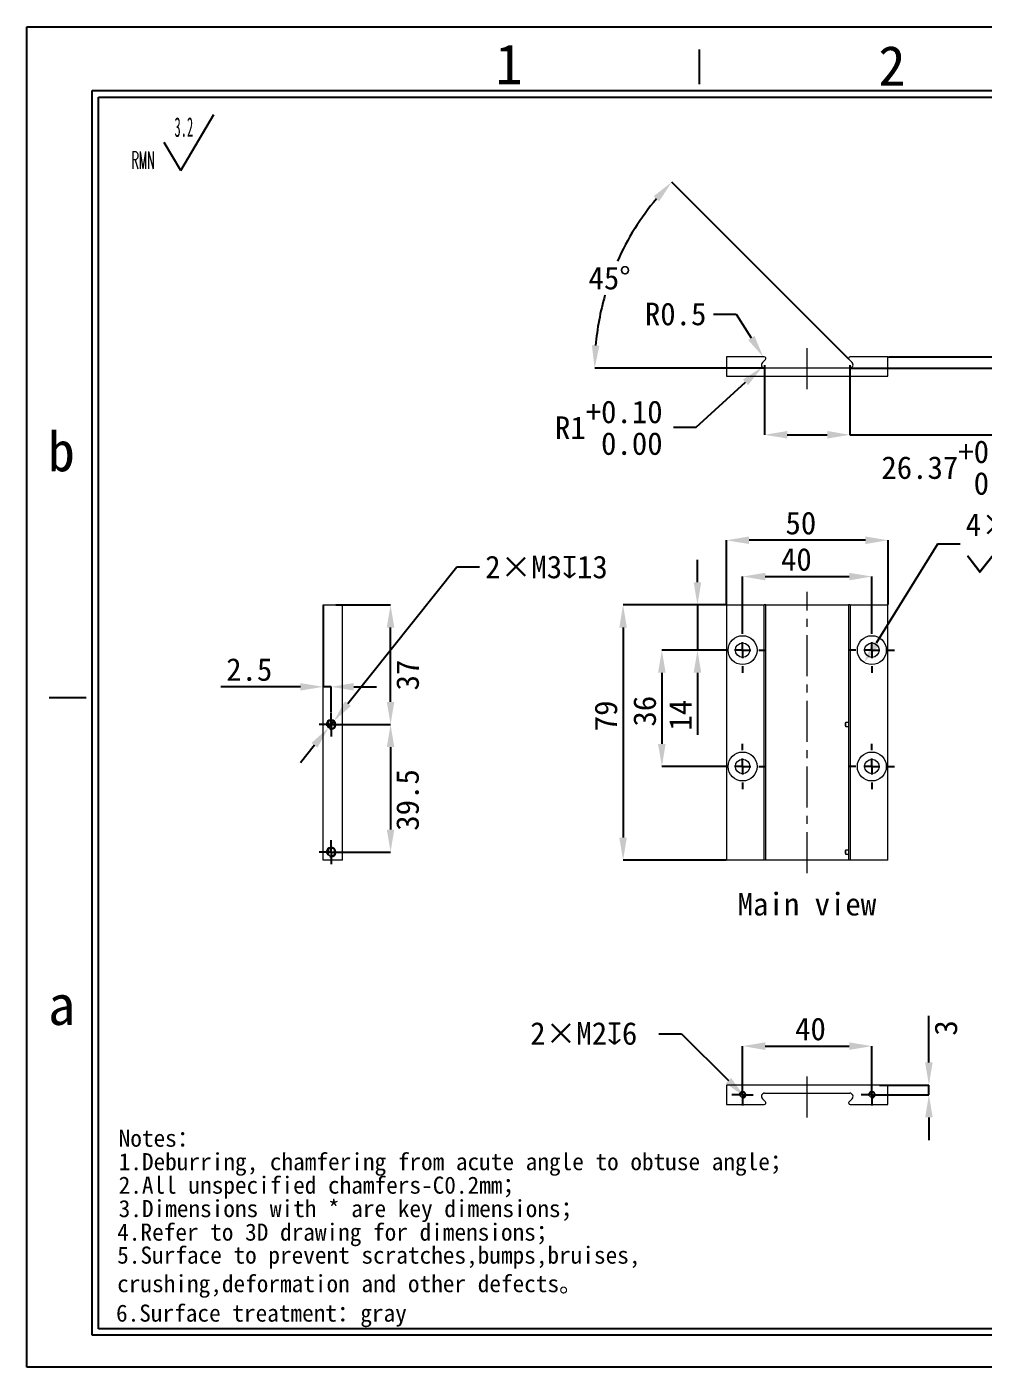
# Model space of a CAD drawing. Header units: millimetres. Extents: x 2 to 295, y 1 to 209.
# Drawn here: x 1.6 to 149.6, y 1.3 to 208.7 of the extents above; entities that cross this region are included whole.
import ezdxf

# ---------------------------------------------------------------- set-up
doc = ezdxf.new("R2010")
doc.units = ezdxf.units.MM
doc.header["$PDSIZE"] = -1
doc.linetypes.add('CENTERX2', pattern=[20.32, 12.7, -2.54, 2.54, -2.54])
doc.layers.add('SLD-0', color=179, linetype='Continuous')
doc.layers.add('蓝色线', color=5, linetype='Continuous', lineweight=15)
doc.styles.add('C', font='simfang.ttf')
doc.styles.add('K', font='simfang.ttf')
doc.styles.add('SLDTEXTSTYLE1', font='TXT', dxfattribs={"width": 0.469, "bigfont": 'bigfont'})
doc.styles.add('SLDTEXTSTYLE2', font='TXT', dxfattribs={"width": 0.469})
doc.dimstyles.new('SLDDIMSTYLE0', dxfattribs={"dimtxt": 3.5, "dimasz": 3.5, "dimexe": 0, "dimexo": 0.0625, "dimgap": 0.875, "dimtad": 2, "dimlfac": 2, "dimrnd": 1e-09, "dimzin": 12, "dimdsep": 46, "dimtxsty": 'SLDTEXTSTYLE2', "dimsah": 1, "dimcen": 0.09, "dimadec": 0, "dimazin": 3, "dimtfac": 1, "dimtofl": 0, "dimtmove": 0, "dimatfit": 3, "dimfxl": 1, "dimfrac": 2, "dimtolj": 1, "dimtzin": 12, "dimarcsym": 0})
doc.dimstyles.new('SLDDIMSTYLE1', dxfattribs={"dimtxt": 3.5, "dimasz": 3.5, "dimexe": 0, "dimexo": 0.0625, "dimgap": 0.875, "dimtad": 0, "dimtih": 1, "dimtoh": 1, "dimlfac": 2, "dimrnd": 1e-09, "dimzin": 12, "dimdsep": 46, "dimtxsty": 'SLDTEXTSTYLE2', "dimsah": 1, "dimcen": 0, "dimadec": 0, "dimazin": 3, "dimtfac": 1, "dimtmove": 0, "dimatfit": 3, "dimfxl": 1, "dimfrac": 2, "dimtolj": 1, "dimtzin": 12, "dimarcsym": 0})
doc.dimstyles.new('SLDDIMSTYLE2', dxfattribs={"dimtxt": 3.5, "dimasz": 3.5, "dimexe": 0, "dimexo": 0.0625, "dimgap": 0.875, "dimtad": 2, "dimlfac": 2, "dimrnd": 1e-09, "dimzin": 12, "dimdsep": 46, "dimtxsty": 'SLDTEXTSTYLE2', "dimsah": 1, "dimcen": 0.09, "dimadec": 0, "dimazin": 3, "dimtfac": 1, "dimtmove": 0, "dimatfit": 0, "dimfxl": 1, "dimfrac": 2, "dimtolj": 1, "dimtzin": 12, "dimarcsym": 0})
doc.dimstyles.new('SLDDIMSTYLE3', dxfattribs={"dimtxt": 3.5, "dimasz": 3.5, "dimexe": 0, "dimexo": 0.0625, "dimgap": 0.875, "dimtad": 0, "dimtih": 1, "dimtoh": 1, "dimlfac": 2, "dimrnd": 1e-09, "dimzin": 12, "dimdsep": 46, "dimtxsty": 'SLDTEXTSTYLE2', "dimsah": 1, "dimcen": 0, "dimadec": 0, "dimazin": 3, "dimtfac": 1, "dimtmove": 0, "dimatfit": 3, "dimfxl": 1, "dimfrac": 2, "dimtolj": 1, "dimtzin": 12, "dimarcsym": 0})
doc.dimstyles.new('SLDDIMSTYLE4', dxfattribs={"dimtxt": 3.5, "dimasz": 3.5, "dimexe": 0, "dimexo": 0.0625, "dimgap": 0.875, "dimtad": 0, "dimtih": 1, "dimtoh": 1, "dimlfac": 2, "dimrnd": 1e-09, "dimzin": 12, "dimdsep": 46, "dimtxsty": 'SLDTEXTSTYLE2', "dimsah": 1, "dimcen": 0, "dimadec": 0, "dimazin": 3, "dimtol": 1, "dimtp": 0.1, "dimtfac": 1, "dimtofl": 0, "dimtmove": 0, "dimatfit": 3, "dimfxl": 1, "dimfrac": 2, "dimtolj": 1, "dimtzin": 0, "dimarcsym": 0})
doc.dimstyles.new('SLDDIMSTYLE5', dxfattribs={"dimtxt": 3.5, "dimasz": 3.5, "dimexe": 0, "dimexo": 0.0625, "dimgap": 0.875, "dimtad": 0, "dimtih": 1, "dimtoh": 1, "dimdec": 4, "dimlfac": 2, "dimzin": 12, "dimdsep": 46, "dimtxsty": 'SLDTEXTSTYLE2', "dimsah": 1, "dimcen": 0.09, "dimadec": 1, "dimazin": 3, "dimtfac": 1, "dimtdec": 1, "dimtofl": 0, "dimtmove": 0, "dimatfit": 3, "dimfxl": 1, "dimfrac": 2, "dimtolj": 1, "dimtzin": 12, "dimarcsym": 0})
doc.dimstyles.new('SLDDIMSTYLE6', dxfattribs={"dimtxt": 3.5, "dimasz": 3.5, "dimexe": 0, "dimexo": 0.0625, "dimgap": 0.875, "dimtad": 0, "dimtih": 1, "dimtoh": 1, "dimlfac": 2, "dimrnd": 1e-09, "dimdsep": 46, "dimtxsty": 'SLDTEXTSTYLE2', "dimsah": 1, "dimcen": 0, "dimadec": 0, "dimazin": 2, "dimtfac": 1, "dimtofl": 0, "dimtmove": 1, "dimatfit": 3, "dimfxl": 1, "dimfrac": 2, "dimtolj": 1, "dimtzin": 12, "dimarcsym": 0})
doc.dimstyles.new('SLDDIMSTYLE7', dxfattribs={"dimtxt": 3.5, "dimasz": 3.5, "dimexe": 0, "dimexo": 0.0625, "dimgap": 0.875, "dimtad": 2, "dimlfac": 2, "dimrnd": 1e-09, "dimzin": 12, "dimdsep": 46, "dimtxsty": 'SLDTEXTSTYLE2', "dimsah": 1, "dimcen": 0.09, "dimadec": 0, "dimazin": 3, "dimtol": 1, "dimtp": 0.05, "dimtfac": 1, "dimtofl": 0, "dimtmove": 0, "dimatfit": 3, "dimfxl": 1, "dimfrac": 2, "dimtolj": 1, "dimarcsym": 0})

# ---------------------------------------------------------------- blocks, each defined once
blk = doc.blocks.new('SW_NOTE_0')
at = {"layer": 'SLD-0', "color": 0, "attachment_point": 1, "style": 'C'}
for s, insert, char_height in [('Notes：', (0.37, 7.6), 2.646), ('1.Deburring, chamfering from acute angle to obtuse angle；', (0.37, 3.97), 2.6458), ('2.All unspecified chamfers-C0.2mm；', (0.37, 0.34), 2.6458), ('3.{\\fSimSun|b0|i0|c134|p2;Dimensions with * are key dimensions}；', (0.37, -3.29), 2.6458), ('4.Refer to 3D drawing for dimensions；', (0.14, -6.93), 2.6458), ('5.Surface to prevent scratches,bumps,bruises,\\Pcrushing,deformation and other defects。', (0.14, -10.49), 2.6458), ('6.Surface treatment：gray', (-0.04, -19.46), 2.6458)]:
    blk.add_mtext(s, dxfattribs=dict(at, insert=insert, char_height=char_height))
blk = doc.blocks.new('SW_NOTE_1')
at = {"layer": 'SLD-0', "color": 0}
for q in [(12.74, 9.16), (5.08, 4.83)]:
    blk.add_line((7.63, 0.49), q, dxfattribs=at)
at = {"layer": 'SLD-0', "color": 0, "attachment_point": 1}
for s, insert, char_height, style in [('3.2', (6.65, 8.73), 3.032, 'SLDTEXTSTYLE2'), ('{\\Ftxt,bigfont|c134;RMN}', (0, 3.41), 2.6458, 'SLDTEXTSTYLE1')]:
    blk.add_mtext(s, dxfattribs=dict(at, insert=insert, char_height=char_height, style=style))
blk = doc.blocks.new('_D')
at = {"layer": 'Defpoints', "color": 0}
for p in [(109.88, 129.23), (109.88, 119.23), (134.88, 119.23)]:
    blk.add_point(p, dxfattribs=at)
at = {"layer": 'SLD-0', "color": 0, "lineweight": -2}
for p, q in [((109.88, 119.3), (109.88, 129.23)), ((131.38, 129.23), (113.38, 129.23)), ((134.88, 119.3), (134.88, 129.23))]:
    blk.add_line(p, q, dxfattribs=at)
at = {"layer": 'SLD-0', "color": 0}
for points in [[(113.38, 129.82), (113.38, 128.65), (109.88, 129.23)], [(131.38, 129.82), (131.38, 128.65), (134.88, 129.23)]]:
    blk.add_solid(points, dxfattribs=at)
at = {"layer": 'SLD-0', "color": 0, "insert": (121.39, 133.65), "char_height": 3.5, "attachment_point": 2, "style": 'K'}
blk.add_mtext('\\A1;50', dxfattribs=at)
blk = doc.blocks.new('_D_1')
at = {"layer": 'Defpoints', "color": 0}
for p in [(133.56, 114.14), (131.2, 110.33)]:
    blk.add_point(p, dxfattribs=at)
at = {"layer": '蓝色线', "color": 0, "lineweight": -2}
for p, q in [((142.53, 128.65), (133.04, 113.3)), ((146.03, 128.65), (142.53, 128.65))]:
    blk.add_line(p, q, dxfattribs=at)
at = {"layer": '蓝色线', "color": 0}
blk.add_solid([(132.54, 113.61), (133.54, 113), (131.2, 110.33)], dxfattribs=at)
at = {"layer": '蓝色线', "color": 0, "insert": (146.9, 133.39), "char_height": 3.5, "attachment_point": 1, "style": 'K'}
blk.add_mtext('\\A1;4×%%c4.5 Through-hole\\P{\\fGDT;w}%%c9.5 X 90°', dxfattribs=at)
blk = doc.blocks.new('_D_2')
at = {"layer": 'Defpoints', "color": 0}
for p in [(132.38, 123.62), (112.38, 115.72), (132.38, 115.72)]:
    blk.add_point(p, dxfattribs=at)
at = {"layer": 'SLD-0', "color": 0, "lineweight": -2}
for p, q in [((112.38, 115.79), (112.38, 123.62)), ((115.88, 123.62), (128.88, 123.62)), ((132.38, 115.79), (132.38, 123.62))]:
    blk.add_line(p, q, dxfattribs=at)
at = {"layer": 'SLD-0', "color": 0}
for points in [[(115.88, 124.2), (115.88, 123.03), (112.38, 123.62)], [(128.88, 124.2), (128.88, 123.03), (132.38, 123.62)]]:
    blk.add_solid(points, dxfattribs=at)
at = {"layer": 'SLD-0', "color": 0, "insert": (120.7, 128.03), "char_height": 3.5, "attachment_point": 2, "style": 'K'}
blk.add_mtext('\\A1;40', dxfattribs=at)
blk = doc.blocks.new('_D_3')
at = {"layer": 'Defpoints', "color": 0}
for p in [(108.89, 112.23), (99.88, 94.23), (108.89, 94.23)]:
    blk.add_point(p, dxfattribs=at)
at = {"layer": 'SLD-0', "color": 0, "lineweight": -2}
for p, q in [((108.83, 112.23), (99.88, 112.23)), ((99.88, 108.73), (99.88, 97.73)), ((108.83, 94.23), (99.88, 94.23))]:
    blk.add_line(p, q, dxfattribs=at)
at = {"layer": 'SLD-0', "color": 0}
for points in [[(99.29, 108.73), (100.46, 108.73), (99.88, 112.23)], [(99.29, 97.73), (100.46, 97.73), (99.88, 94.23)]]:
    blk.add_solid(points, dxfattribs=at)
at = {"layer": 'SLD-0', "color": 0, "insert": (95.46, 102.79), "char_height": 3.5, "attachment_point": 2, "rotation": 90, "style": 'K'}
blk.add_mtext('\\A1;36', dxfattribs=at)
blk = doc.blocks.new('_D_4')
at = {"layer": 'Defpoints', "color": 0}
for p in [(105.39, 119.23), (109.88, 119.23), (108.89, 112.23)]:
    blk.add_point(p, dxfattribs=at)
at = {"layer": 'SLD-0', "color": 0, "lineweight": -2}
for p, q in [((105.39, 122.73), (105.39, 126.23)), ((109.82, 119.23), (105.39, 119.23)), ((105.39, 119.23), (105.39, 112.23)), ((108.83, 112.23), (105.39, 112.23)), ((105.39, 108.73), (105.39, 99.12))]:
    blk.add_line(p, q, dxfattribs=at)
at = {"layer": 'SLD-0', "color": 0}
for points in [[(104.8, 122.73), (105.97, 122.73), (105.39, 119.23)], [(104.8, 108.73), (105.97, 108.73), (105.39, 112.23)]]:
    blk.add_solid(points, dxfattribs=at)
at = {"layer": 'SLD-0', "color": 0, "insert": (101.01, 102.18), "char_height": 3.5, "attachment_point": 2, "rotation": 90, "style": 'K'}
blk.add_mtext('\\A1;14', dxfattribs=at)
blk = doc.blocks.new('_D_5')
at = {"layer": 'Defpoints', "color": 0}
for p in [(109.88, 119.23), (93.88, 79.73), (109.88, 79.73)]:
    blk.add_point(p, dxfattribs=at)
at = {"layer": 'SLD-0', "color": 0, "lineweight": -2}
for p, q in [((109.82, 119.23), (93.88, 119.23)), ((93.88, 115.73), (93.88, 83.23)), ((109.82, 79.73), (93.88, 79.73))]:
    blk.add_line(p, q, dxfattribs=at)
at = {"layer": 'SLD-0', "color": 0}
for points in [[(93.29, 115.73), (94.46, 115.73), (93.88, 119.23)], [(93.29, 83.23), (94.46, 83.23), (93.88, 79.73)]]:
    blk.add_solid(points, dxfattribs=at)
at = {"layer": 'SLD-0', "color": 0, "insert": (89.46, 102.06), "char_height": 3.5, "attachment_point": 2, "rotation": 90, "style": 'K'}
blk.add_mtext('\\A1;79', dxfattribs=at)
blk = doc.blocks.new('SW_CENTERMARKSYMBOL_0')
at = {"layer": 'SLD-0', "color": 0}
for p, q in [((0, 2.5), (0, 3.49)), ((-2.5, 0), (-3.49, 0)), ((0, 0), (-1.25, 0)), ((0, 0), (0, 1.25)), ((0, 0), (0, -1.25)), ((0, 0), (1.25, 0)), ((2.5, 0), (3.49, 0)), ((0, -2.5), (0, -3.49))]:
    blk.add_line(p, q, dxfattribs=at)
blk = doc.blocks.new('SW_CENTERMARKSYMBOL_1')
at = {"layer": 'SLD-0', "color": 0}
for p, q in [((0, 2.5), (0, 3.49)), ((-2.5, 0), (-3.49, 0)), ((0, 0), (-1.25, 0)), ((0, 0), (0, 1.25)), ((0, 0), (0, -1.25)), ((0, 0), (1.25, 0)), ((2.5, 0), (3.49, 0)), ((0, -2.5), (0, -3.49))]:
    blk.add_line(p, q, dxfattribs=at)
blk = doc.blocks.new('SW_CENTERMARKSYMBOL_2')
at = {"layer": 'SLD-0', "color": 0}
for p, q in [((0, 2.5), (0, 3.49)), ((-2.5, 0), (-3.49, 0)), ((0, 0), (-1.25, 0)), ((0, 0), (0, 1.25)), ((0, 0), (0, -1.25)), ((0, 0), (1.25, 0)), ((2.5, 0), (3.49, 0)), ((0, -2.5), (0, -3.49))]:
    blk.add_line(p, q, dxfattribs=at)
blk = doc.blocks.new('SW_CENTERMARKSYMBOL_3')
at = {"layer": 'SLD-0', "color": 0}
for p, q in [((0, 2.5), (0, 3.49)), ((-2.5, 0), (-3.49, 0)), ((0, 0), (-1.25, 0)), ((0, 0), (0, 1.25)), ((0, 0), (0, -1.25)), ((0, 0), (1.25, 0)), ((2.5, 0), (3.49, 0)), ((0, -2.5), (0, -3.49))]:
    blk.add_line(p, q, dxfattribs=at)
blk = doc.blocks.new('_D_7')
at = {"layer": 'Defpoints', "color": 0}
for p in [(112.09, 43.72), (112.66, 43.16)]:
    blk.add_point(p, dxfattribs=at)
at = {"layer": 'SLD-0', "color": 0, "lineweight": -2}
for p, q in [((99.41, 52.89), (102.91, 52.89)), ((102.91, 52.89), (110.18, 45.63))]:
    blk.add_line(p, q, dxfattribs=at)
at = {"layer": 'SLD-0', "color": 0}
blk.add_solid([(110.6, 46.04), (109.77, 45.22), (112.66, 43.16)], dxfattribs=at)
at = {"layer": 'SLD-0', "color": 0, "insert": (79.5, 54.68), "char_height": 3.5, "attachment_point": 1, "style": 'K'}
blk.add_mtext('\\A1;2×M2{\\fGDT;x}6', dxfattribs=at)
blk = doc.blocks.new('_D_8')
at = {"layer": 'Defpoints', "color": 0}
for p in [(132.38, 50.97), (112.38, 45.09), (132.38, 45.09)]:
    blk.add_point(p, dxfattribs=at)
at = {"layer": 'SLD-0', "color": 0, "lineweight": -2}
for p, q in [((112.38, 45.15), (112.38, 50.97)), ((115.88, 50.97), (128.88, 50.97)), ((132.38, 45.15), (132.38, 50.97))]:
    blk.add_line(p, q, dxfattribs=at)
at = {"layer": 'SLD-0', "color": 0}
for points in [[(115.88, 51.55), (115.88, 50.38), (112.38, 50.97)], [(128.88, 51.55), (128.88, 50.38), (132.38, 50.97)]]:
    blk.add_solid(points, dxfattribs=at)
at = {"layer": 'SLD-0', "color": 0, "insert": (122.88, 55.38), "char_height": 3.5, "attachment_point": 2, "style": 'K'}
blk.add_mtext('\\A1;40', dxfattribs=at)
blk = doc.blocks.new('_D_9')
at = {"layer": 'Defpoints', "color": 0}
for p in [(133.5, 44.94), (141.21, 44.94), (134.03, 43.44)]:
    blk.add_point(p, dxfattribs=at)
at = {"layer": 'SLD-0', "color": 0, "lineweight": -2}
for p, q in [((141.21, 48.44), (141.21, 55.63)), ((133.57, 44.94), (141.21, 44.94)), ((141.21, 43.44), (141.21, 44.94)), ((134.09, 43.44), (141.21, 43.44)), ((141.21, 39.94), (141.21, 36.44))]:
    blk.add_line(p, q, dxfattribs=at)
at = {"layer": 'SLD-0', "color": 0}
for points in [[(140.63, 48.44), (141.79, 48.44), (141.21, 44.94)], [(140.63, 39.94), (141.79, 39.94), (141.21, 43.44)]]:
    blk.add_solid(points, dxfattribs=at)
at = {"layer": 'SLD-0', "color": 0, "insert": (142.08, 53.78), "char_height": 3.5, "attachment_point": 2, "rotation": 90, "style": 'K'}
blk.add_mtext('\\A1;3', dxfattribs=at)
blk = doc.blocks.new('SW_CENTERMARKSYMBOL_4')
at = {"layer": 'SLD-0', "color": 0}
for p, q in [((-1.25, 0), (-1.65, 0)), ((0, 0), (-1.25, 0)), ((0, 1.25), (0, 1.65)), ((0, 0), (0, 1.25)), ((0, 0), (0, -1.25)), ((0, 0), (1.25, 0)), ((1.25, 0), (1.65, 0)), ((0, -1.25), (0, -1.65))]:
    blk.add_line(p, q, dxfattribs=at)
blk = doc.blocks.new('SW_CENTERMARKSYMBOL_5')
at = {"layer": 'SLD-0', "color": 0}
for p, q in [((-1.25, 0), (-1.65, 0)), ((0, 0), (-1.25, 0)), ((0, 1.25), (0, 1.65)), ((0, 0), (0, 1.25)), ((0, 0), (0, -1.25)), ((0, 0), (1.25, 0)), ((1.25, 0), (1.65, 0)), ((0, -1.25), (0, -1.65))]:
    blk.add_line(p, q, dxfattribs=at)
blk = doc.blocks.new('_D_10')
at = {"layer": 'Defpoints', "color": 0}
for p in [(48.31, 100.24), (49.09, 101.22)]:
    blk.add_point(p, dxfattribs=at)
at = {"layer": 'SLD-0', "color": 0, "lineweight": -2}
for p, q in [((68.16, 125.06), (51.27, 103.95)), ((71.66, 125.06), (68.16, 125.06)), ((48.31, 100.24), (49.09, 101.22)), ((46.12, 97.51), (43.93, 94.78))]:
    blk.add_line(p, q, dxfattribs=at)
at = {"layer": 'SLD-0', "color": 0}
for points in [[(50.82, 104.32), (51.73, 103.59), (49.09, 101.22)], [(45.66, 97.88), (46.58, 97.15), (48.31, 100.24)]]:
    blk.add_solid(points, dxfattribs=at)
at = {"layer": 'SLD-0', "color": 0, "insert": (72.54, 126.85), "char_height": 3.5, "attachment_point": 1, "style": 'K'}
blk.add_mtext('\\A1;2×M3{\\fGDT;x}13', dxfattribs=at)
blk = doc.blocks.new('_D_11')
at = {"layer": 'Defpoints', "color": 0}
for p in [(49.35, 119.23), (57.89, 119.23), (50.57, 100.73)]:
    blk.add_point(p, dxfattribs=at)
at = {"layer": 'SLD-0', "color": 0, "lineweight": -2}
for p, q in [((49.41, 119.23), (57.89, 119.23)), ((57.89, 104.23), (57.89, 115.73)), ((50.63, 100.73), (57.89, 100.73))]:
    blk.add_line(p, q, dxfattribs=at)
at = {"layer": 'SLD-0', "color": 0}
for points in [[(57.31, 115.73), (58.47, 115.73), (57.89, 119.23)], [(57.31, 104.23), (58.47, 104.23), (57.89, 100.73)]]:
    blk.add_solid(points, dxfattribs=at)
at = {"layer": 'SLD-0', "color": 0, "insert": (58.77, 108.38), "char_height": 3.5, "attachment_point": 2, "rotation": 90, "style": 'K'}
blk.add_mtext('\\A1;37', dxfattribs=at)
blk = doc.blocks.new('_D_12')
at = {"layer": 'Defpoints', "color": 0}
for p in [(47.45, 119.23), (47.45, 106.56), (48.7, 102.61)]:
    blk.add_point(p, dxfattribs=at)
at = {"layer": 'SLD-0', "color": 0, "lineweight": -2}
for p, q in [((47.45, 119.17), (47.45, 106.56)), ((43.95, 106.56), (31.6, 106.56)), ((48.7, 106.56), (47.45, 106.56)), ((48.7, 102.67), (48.7, 106.56)), ((52.2, 106.56), (55.7, 106.56))]:
    blk.add_line(p, q, dxfattribs=at)
at = {"layer": 'SLD-0', "color": 0}
for points in [[(43.95, 107.14), (43.95, 105.98), (47.45, 106.56)], [(52.2, 107.14), (52.2, 105.98), (48.7, 106.56)]]:
    blk.add_solid(points, dxfattribs=at)
at = {"layer": 'SLD-0', "color": 0, "insert": (36.02, 110.99), "char_height": 3.5, "attachment_point": 2, "style": 'K'}
blk.add_mtext('\\A1;2.5', dxfattribs=at)
blk = doc.blocks.new('_D_13')
at = {"layer": 'Defpoints', "color": 0}
for p in [(50.57, 100.73), (50.57, 80.98), (57.89, 80.98)]:
    blk.add_point(p, dxfattribs=at)
at = {"layer": 'SLD-0', "color": 0, "lineweight": -2}
for p, q in [((50.63, 100.73), (57.89, 100.73)), ((57.89, 97.23), (57.89, 84.48)), ((50.63, 80.98), (57.89, 80.98))]:
    blk.add_line(p, q, dxfattribs=at)
at = {"layer": 'SLD-0', "color": 0}
for points in [[(57.31, 97.23), (58.47, 97.23), (57.89, 100.73)], [(57.31, 84.48), (58.47, 84.48), (57.89, 80.98)]]:
    blk.add_solid(points, dxfattribs=at)
at = {"layer": 'SLD-0', "color": 0, "insert": (58.76, 89.05), "char_height": 3.5, "attachment_point": 2, "rotation": 90, "style": 'K'}
blk.add_mtext('\\A1;39.5', dxfattribs=at)
blk = doc.blocks.new('SW_CENTERMARKSYMBOL_6')
at = {"layer": 'SLD-0', "color": 0}
for p, q in [((-1.25, 0), (-1.875, 0)), ((0, 0), (-1.25, 0)), ((0, 1.25), (0, 1.875)), ((0, 0), (0, 1.25)), ((0, 0), (0, -1.25)), ((0, 0), (1.25, 0)), ((1.25, 0), (1.875, 0)), ((0, -1.25), (0, -1.875))]:
    blk.add_line(p, q, dxfattribs=at)
blk = doc.blocks.new('SW_CENTERMARKSYMBOL_7')
at = {"layer": 'SLD-0', "color": 0}
for p, q in [((-1.25, 0), (-1.875, 0)), ((0, 0), (-1.25, 0)), ((0, 1.25), (0, 1.875)), ((0, 0), (0, 1.25)), ((0, 0), (0, -1.25)), ((0, 0), (1.25, 0)), ((1.25, 0), (1.875, 0)), ((0, -1.25), (0, -1.875))]:
    blk.add_line(p, q, dxfattribs=at)
blk = doc.blocks.new('_D_14')
at = {"layer": 'Defpoints', "color": 0}
for p in [(115.42, 156.03), (115.78, 156.36)]:
    blk.add_point(p, dxfattribs=at)
at = {"layer": '蓝色线', "color": 0, "lineweight": -2}
for p, q in [((105.2, 146.74), (112.83, 153.67)), ((101.7, 146.74), (105.2, 146.74))]:
    blk.add_line(p, q, dxfattribs=at)
at = {"layer": '蓝色线', "color": 0}
blk.add_solid([(112.43, 154.1), (113.22, 153.24), (115.42, 156.03)], dxfattribs=at)
at = {"layer": '蓝色线', "color": 0, "insert": (83.33, 150.85), "char_height": 3.5, "attachment_point": 1, "style": 'K'}
blk.add_mtext('\\A1;R1\\S+0.10^  0.00;', dxfattribs=at)
blk = doc.blocks.new('_D_15')
at = {"layer": 'Defpoints', "color": 0}
for p in [(94.93, 176.21), (115.78, 155.86), (128.85, 157.19), (128.97, 155.86), (129.32, 156.72)]:
    blk.add_point(p, dxfattribs=at)
at = {"layer": 'SLD-0', "color": 0, "lineweight": -2}
for p, q in [((128.81, 157.23), (101.4, 184.64)), ((115.72, 155.86), (89.48, 155.86))]:
    blk.add_line(p, q, dxfattribs=at)
for start, end in [(139.929, 155.9866), (163.9209, 175.071)]:
    blk.add_arc((130.18, 155.86), 40.7, start, end, dxfattribs=at)
at = {"layer": 'SLD-0', "color": 0}
for points in [[(98.6, 182.46), (99.46, 181.67), (101.4, 184.64)], [(90.21, 159.34), (89.05, 159.39), (89.48, 155.86)]]:
    blk.add_solid(points, dxfattribs=at)
at = {"layer": 'SLD-0', "color": 0, "insert": (88.53, 171.55), "char_height": 3.5, "attachment_point": 1, "style": 'K'}
blk.add_mtext('\\A1;45°', dxfattribs=at)
blk = doc.blocks.new('_D_16')
at = {"layer": 'Defpoints', "color": 0}
for p in [(115.59, 157.58), (115.72, 157.36)]:
    blk.add_point(p, dxfattribs=at)
at = {"layer": '蓝色线', "color": 0, "lineweight": -2}
for p, q in [((107.88, 164.22), (111.38, 164.22)), ((111.38, 164.22), (113.72, 160.53))]:
    blk.add_line(p, q, dxfattribs=at)
at = {"layer": '蓝色线', "color": 0}
blk.add_solid([(114.21, 160.84), (113.23, 160.22), (115.59, 157.58)], dxfattribs=at)
at = {"layer": '蓝色线', "color": 0, "insert": (97.25, 166), "char_height": 3.5, "attachment_point": 1, "style": 'K'}
blk.add_mtext('\\A1;R0.5', dxfattribs=at)
blk = doc.blocks.new('_D_17')
at = {"layer": 'Defpoints', "color": 0}
for p in [(134.88, 157.61), (153.92, 157.61), (128.97, 155.86)]:
    blk.add_point(p, dxfattribs=at)
at = {"layer": 'SLD-0', "color": 0, "lineweight": -2}
for p, q in [((153.92, 161.11), (153.92, 173.42)), ((134.94, 157.61), (153.92, 157.61)), ((153.92, 155.86), (153.92, 157.61)), ((129.03, 155.86), (153.92, 155.86)), ((153.92, 152.36), (153.92, 148.86))]:
    blk.add_line(p, q, dxfattribs=at)
at = {"layer": 'SLD-0', "color": 0}
for points in [[(153.34, 161.11), (154.5, 161.11), (153.92, 157.61)], [(153.34, 152.36), (154.5, 152.36), (153.92, 155.86)]]:
    blk.add_solid(points, dxfattribs=at)
at = {"layer": 'SLD-0', "color": 0, "insert": (154.8, 169.02), "char_height": 3.5, "attachment_point": 2, "rotation": 90, "style": 'K'}
blk.add_mtext('\\A1;3.5', dxfattribs=at)
blk = doc.blocks.new('_D_18')
at = {"layer": 'Defpoints', "color": 0}
for p in [(115.78, 156.36), (128.97, 156.36), (128.97, 145.55)]:
    blk.add_point(p, dxfattribs=at)
at = {"layer": '蓝色线', "color": 0, "lineweight": -2}
for p, q in [((115.78, 156.3), (115.78, 145.55)), ((128.97, 156.3), (128.97, 145.55)), ((119.28, 145.55), (125.47, 145.55)), ((128.97, 145.55), (159.04, 145.55))]:
    blk.add_line(p, q, dxfattribs=at)
at = {"layer": '蓝色线', "color": 0}
for points in [[(119.28, 146.14), (119.28, 144.97), (115.78, 145.55)], [(125.47, 146.14), (125.47, 144.97), (128.97, 145.55)]]:
    blk.add_solid(points, dxfattribs=at)
at = {"layer": '蓝色线', "color": 0, "insert": (145.76, 144.68), "char_height": 3.5, "attachment_point": 2, "style": 'K'}
blk.add_mtext('\\A1;26.37\\S+0.05^  0;', dxfattribs=at)

msp = doc.modelspace()

# ---------------------------------------------------------------- linework, layer by layer
at = {"color": 7, "linetype": 'Continuous', "lineweight": 15}
for p, q in [((109.877807, 157.614788), (109.877807, 154.614788)), ((115.724254, 157.614788), (109.877807, 157.614788)), ((134.877808, 157.614788), (129.031361, 157.614788)), ((134.877808, 154.614788), (134.877808, 157.614788)), ((115.431361, 156.718341), (115.901031, 157.188011)), ((128.970701, 155.864788), (115.784914, 155.864788)), ((128.854584, 157.188011), (129.324254, 156.718341)), ((109.877807, 154.614788), (134.877808, 154.614788)), ((47.447055, 119.23257), (50.447055, 119.23257)), ((47.447055, 79.73257), (47.447055, 119.23257)), ((50.447055, 79.73257), (50.447055, 119.23257)), ((109.877807, 119.23257), (109.877807, 79.73257)), ((109.877807, 119.23257), (115.724254, 119.23257)), ((115.724254, 79.73257), (115.724254, 119.23257)), ((115.974254, 119.23257), (115.724254, 119.23257)), ((115.974254, 79.73257), (115.974254, 119.23257)), ((115.974254, 119.23257), (128.781361, 119.23257)), ((128.781361, 119.23257), (128.781361, 79.73257)), ((129.031361, 119.23257), (128.781361, 119.23257)), ((129.031361, 119.23257), (129.031361, 79.73257)), ((129.031361, 119.23257), (134.877808, 119.23257)), ((134.877808, 79.73257), (134.877808, 119.23257)), ((128.377808, 101.107569), (128.781361, 101.107569)), ((128.377808, 100.357569), (128.377808, 101.107569)), ((128.781361, 100.357569), (128.377808, 100.357569)), ((128.377808, 81.357569), (128.781361, 81.357569)), ((128.377808, 80.60757), (128.377808, 81.357569)), ((50.447055, 79.73257), (47.447055, 79.73257)), ((115.724254, 79.73257), (109.877807, 79.73257)), ((115.974254, 79.73257), (115.724254, 79.73257)), ((128.781361, 79.73257), (115.974254, 79.73257)), ((128.781361, 80.60757), (128.377808, 80.60757)), ((129.031361, 79.73257), (128.781361, 79.73257)), ((134.877808, 79.73257), (129.031361, 79.73257)), ((109.877807, 44.937843), (109.877807, 41.937843)), ((134.877808, 44.937843), (109.877807, 44.937843)), ((115.784914, 43.687843), (128.970701, 43.687843)), ((134.877808, 41.937843), (134.877808, 44.937843)), ((109.877807, 41.937843), (115.724254, 41.937843)), ((115.901031, 42.364619), (115.431361, 42.834289)), ((129.324254, 42.834289), (128.854584, 42.364619)), ((129.031361, 41.937843), (134.877808, 41.937843))]:
    msp.add_line(p, q, dxfattribs=at)
at = {"color": 1, "linetype": 'Continuous', "lineweight": 15}
for p, q in [((48.343502, 100.217181), (48.343502, 101.247957)), ((48.343502, 80.46718), (48.343502, 81.497957))]:
    msp.add_line(p, q, dxfattribs=at)
at = {"color": 7, "linetype": 'Continuous', "lineweight": 15}
for centre, radius in [((112.377807, 112.232569), 2.24), ((132.377807, 112.232569), 2.24), ((112.377807, 112.232569), 1.125), ((132.377807, 112.232569), 1.125), ((48.697055, 100.732569), 0.625), ((112.377807, 94.232569), 2.24), ((132.377807, 94.232569), 2.24), ((112.377807, 94.232569), 1.125), ((132.377807, 94.232569), 1.125), ((48.697055, 80.982569), 0.625), ((112.377807, 43.437843), 0.4), ((132.377807, 43.437843), 0.4)]:
    msp.add_circle(centre, radius, dxfattribs=at)
for centre, radius, start, end in [((115.724254, 157.364788), 0.25, 315, 90), ((129.031361, 157.364788), 0.25, 90, 225), ((115.784914, 156.364788), 0.5, 135, 270), ((128.970701, 156.364788), 0.5, 270, 45), ((115.784914, 43.187843), 0.5, 90, 225), ((128.970701, 43.187843), 0.5, 315, 90), ((115.724254, 42.187843), 0.25, 270, 45), ((129.031361, 42.187843), 0.25, 135, 270)]:
    msp.add_arc(centre, radius, start, end, dxfattribs=at)
at = {"color": 7, "linetype": 'Continuous', "lineweight": 0}
for centre, radius in [((48.697055, 100.732569), 0.75), ((48.697055, 80.982569), 0.75), ((112.377807, 43.437843), 0.5), ((132.377807, 43.437843), 0.5)]:
    msp.add_arc(centre, radius, 255, 195, dxfattribs=at)
at = {"color": 7, "linetype": 'Continuous', "lineweight": 15}
for points in [[(49.197055, 100.357569), (49.197055, 100.418166), (49.197055, 100.479732), (49.197055, 100.604852), (49.197055, 100.669307), (49.197055, 100.862586), (49.197055, 100.986776), (49.197055, 101.107569)], [(128.377807, 100.357569), (128.355961, 100.418166), (128.337089, 100.479732), (128.310349, 100.604852), (128.302611, 100.669307), (128.302881, 100.862586), (128.334259, 100.986776), (128.377807, 101.107569)], [(49.197055, 80.607569), (49.197055, 80.668166), (49.197055, 80.729732), (49.197055, 80.854852), (49.197055, 80.919307), (49.197055, 81.112586), (49.197055, 81.236776), (49.197055, 81.357569)], [(128.377807, 80.607569), (128.355961, 80.668166), (128.337089, 80.729732), (128.310349, 80.854852), (128.302611, 80.919307), (128.302881, 81.112586), (128.334259, 81.236776), (128.377807, 81.357569)]]:
    msp.add_open_spline(points, degree=3, knots=[0, 0, 0, 0, 0.25, 0.25, 0.5, 0.5, 1, 1, 1, 1], dxfattribs=at)
at = {"layer": 'SLD-0'}
for p, q in [((1.59068, 208.673741), (295.106559, 208.673741)), ((1.59068, 1.29378), (1.59068, 208.673741)), ((12.674821, 7.218922), (12.674821, 197.810981)), ((12.674821, 197.810981), (289.181417, 197.810981)), ((289.181417, 7.218922), (12.674821, 7.218922)), ((295.106559, 1.29378), (1.59068, 1.29378))]:
    msp.add_line(p, q, dxfattribs=at)
at = {"layer": 'SLD-0', "color": 6, "linetype": 'Continuous'}
for p, q in [((105.701039, 199.786029), (105.701039, 205.169493)), ((11.687298, 6.231398), (11.687298, 198.798505)), ((11.687298, 198.798505), (290.168941, 198.798505)), ((10.804562, 104.852698), (5.068071, 104.852698)), ((290.168941, 6.231398), (11.687298, 6.231398))]:
    msp.add_line(p, q, dxfattribs=at)
at = {"layer": 'SLD-0', "linetype": 'CENTERX2', "lineweight": 0, "ltscale": 0.5}
for p, q in [((122.377807, 152.614788), (122.377807, 159.614788)), ((122.377807, 77.732569), (122.377807, 121.232569)), ((122.377807, 39.937843), (122.377807, 46.937843))]:
    msp.add_line(p, q, dxfattribs=at)

# ---------------------------------------------------------------- block references
at = {"layer": 'SLD-0'}
for name, p in [('SW_NOTE_1', (17.795001, 185.956793)), ('SW_CENTERMARKSYMBOL_0', (112.377807, 112.232569)), ('SW_CENTERMARKSYMBOL_1', (132.377807, 112.232569)), ('SW_CENTERMARKSYMBOL_6', (48.697055, 100.732569)), ('SW_CENTERMARKSYMBOL_2', (112.377807, 94.232569)), ('SW_CENTERMARKSYMBOL_3', (132.377807, 94.232569)), ('SW_CENTERMARKSYMBOL_7', (48.697055, 80.982569)), ('SW_CENTERMARKSYMBOL_5', (112.377807, 43.437843)), ('SW_CENTERMARKSYMBOL_4', (132.377807, 43.437843))]:
    msp.add_blockref(name, p, dxfattribs=at)
at = {"layer": 'SLD-0', "color": 5}
msp.add_blockref('SW_NOTE_0', (15.439261, 30.447124), dxfattribs=at)

# ---------------------------------------------------------------- texts
at = {"layer": 'SLD-0', "attachment_point": 1, "style": 'K'}
for s, insert, char_height in [('1', (74.110982, 205.971184), 6.172023), ('2', (133.388063, 205.727562), 6.172023), ('b', (4.834643, 146.091775), 6.172023), ('Main view', (111.615795, 74.683116), 3.5), ('a', (4.879794, 60.423441), 6.172023)]:
    msp.add_mtext(s, dxfattribs=dict(at, insert=insert, char_height=char_height))

# ---------------------------------------------------------------- dimensions: what is measured, and where the dimension line sits
at = {"layer": 'SLD-0', "color": 5}
dim = msp.add_angular_dim_2l(base=(94.933224, 176.213258), line1=((128.970701, 155.864788), (115.784914, 155.864788)), line2=((128.854584, 157.188011), (129.324254, 156.718341)), dimstyle='SLDDIMSTYLE5', override={"dimtxsty": 'K'}, dxfattribs=at)
dim.commit()
dim.dimension.update_dxf_attribs({"geometry": '_D_15', "text_midpoint": (91.934261, 169.781399), "dimtype": 162})
at = {"layer": 'SLD-0'}
for base, p1, p2, dimstyle, picture, middle in [((153.920673, 157.614788), (128.970701, 155.864788), (134.877807, 157.614788), 'SLDDIMSTYLE2', '_D_17', (153.920673, 169.019788)), ((105.385829, 119.232569), (108.887807, 112.232569), (109.877807, 119.232569), 'SLDDIMSTYLE2', '_D_4', (105.385829, 102.177569)), ((57.891162, 119.232569), (50.572055, 100.732569), (49.347055, 119.232569), 'SLDDIMSTYLE2', '_D_11', (57.891162, 108.383416)), ((93.877807, 79.732569), (109.877807, 119.232569), (109.877807, 79.732569), 'SLDDIMSTYLE0', '_D_5', (93.877807, 102.064614)), ((99.877807, 94.232569), (108.887807, 112.232569), (108.887807, 94.232569), 'SLDDIMSTYLE2', '_D_3', (99.877807, 102.793743)), ((57.888425, 80.982569), (50.572055, 100.732569), (50.572055, 80.982569), 'SLDDIMSTYLE2', '_D_13', (57.888425, 89.04851)), ((141.209415, 44.937843), (134.027807, 43.437843), (133.502807, 44.937843), 'SLDDIMSTYLE2', '_D_9', (141.209415, 53.782843))]:
    dim = msp.add_linear_dim(base=base, p1=p1, p2=p2, angle=90, dimstyle=dimstyle, override={"dimtxsty": 'K'}, dxfattribs=at)
    dim.commit()
    dim.dimension.update_dxf_attribs({"geometry": picture, "text_midpoint": middle, "dimtype": 160})
for base, p1, p2, dimstyle, picture, middle in [((109.877807, 129.232569), (134.877807, 119.232569), (109.877807, 119.232569), 'SLDDIMSTYLE0', '_D', (121.394653, 129.232569)), ((132.377807, 123.618049), (112.377807, 115.722569), (132.377807, 115.722569), 'SLDDIMSTYLE0', '_D_2', (120.704003, 123.618049)), ((47.447055, 106.559455), (48.697055, 102.607569), (47.447055, 119.232569), 'SLDDIMSTYLE2', '_D_12', (36.022055, 106.559455)), ((132.377807, 50.965903), (112.377807, 45.087843), (132.377807, 45.087843), 'SLDDIMSTYLE0', '_D_8', (122.875188, 50.965903))]:
    dim = msp.add_linear_dim(base=base, p1=p1, p2=p2, dimstyle=dimstyle, override={"dimtxsty": 'K'}, dxfattribs=at)
    dim.commit()
    dim.dimension.update_dxf_attribs({"geometry": picture, "text_midpoint": middle, "dimtype": 160})
for p1, p2, text, picture, middle in [((48.306602, 100.244541), (49.087508, 101.220597), '2×M3{\\fGDT;x}13', '_D_10', (83.306243, 125.0629)), ((112.094821, 43.720542), (112.660794, 43.155144), '2×M2{\\fGDT;x}6', '_D_7', (89.019131, 52.89352))]:
    dim = msp.add_diameter_dim_2p(p1=p1, p2=p2, text=text, dimstyle='SLDDIMSTYLE3', override={"dimpost": '<>', "dimtxsty": 'K'}, dxfattribs=at)
    dim.commit()
    dim.dimension.update_dxf_attribs({"geometry": picture, "text_midpoint": middle, "dimtype": 163})
at = {"layer": '蓝色线'}
for center, mpoint, dimstyle, picture, middle in [((115.724254, 157.364788), (115.590493, 157.575994), 'SLDDIMSTYLE6', '_D_16', (111.384987, 164.2164)), ((115.784914, 156.364788), (115.415041, 156.028345), 'SLDDIMSTYLE4', '_D_14', (92.079119, 146.740329))]:
    dim = msp.add_radius_dim(center=center, mpoint=mpoint, dimstyle=dimstyle, override={"dimtxsty": 'K'}, dxfattribs=at)
    dim.commit()
    dim.dimension.update_dxf_attribs({"geometry": picture, "text_midpoint": middle, "dimtype": 164})
dim = msp.add_linear_dim(base=(128.970701, 145.554918), p1=(115.784914, 156.364788), p2=(128.970701, 156.364788), dimstyle='SLDDIMSTYLE7', override={"dimtxsty": 'K'}, dxfattribs=at)
dim.commit()
dim.dimension.update_dxf_attribs({"geometry": '_D_18', "text_midpoint": (145.755701, 145.554918), "dimtype": 160})
dim = msp.add_diameter_dim_2p(p1=(133.5558, 114.137808), p2=(131.199815, 110.327331), text='4×%%c4.5 Through-hole\\P{\\fGDT;w}%%c9.5 X 90°', dimstyle='SLDDIMSTYLE1', override={"dimtxsty": 'K'}, dxfattribs=at)
dim.commit()
dim.dimension.update_dxf_attribs({"geometry": '_D_1', "text_midpoint": (172.558278, 128.649538), "dimtype": 163})

doc.saveas('drawing.dxf')
